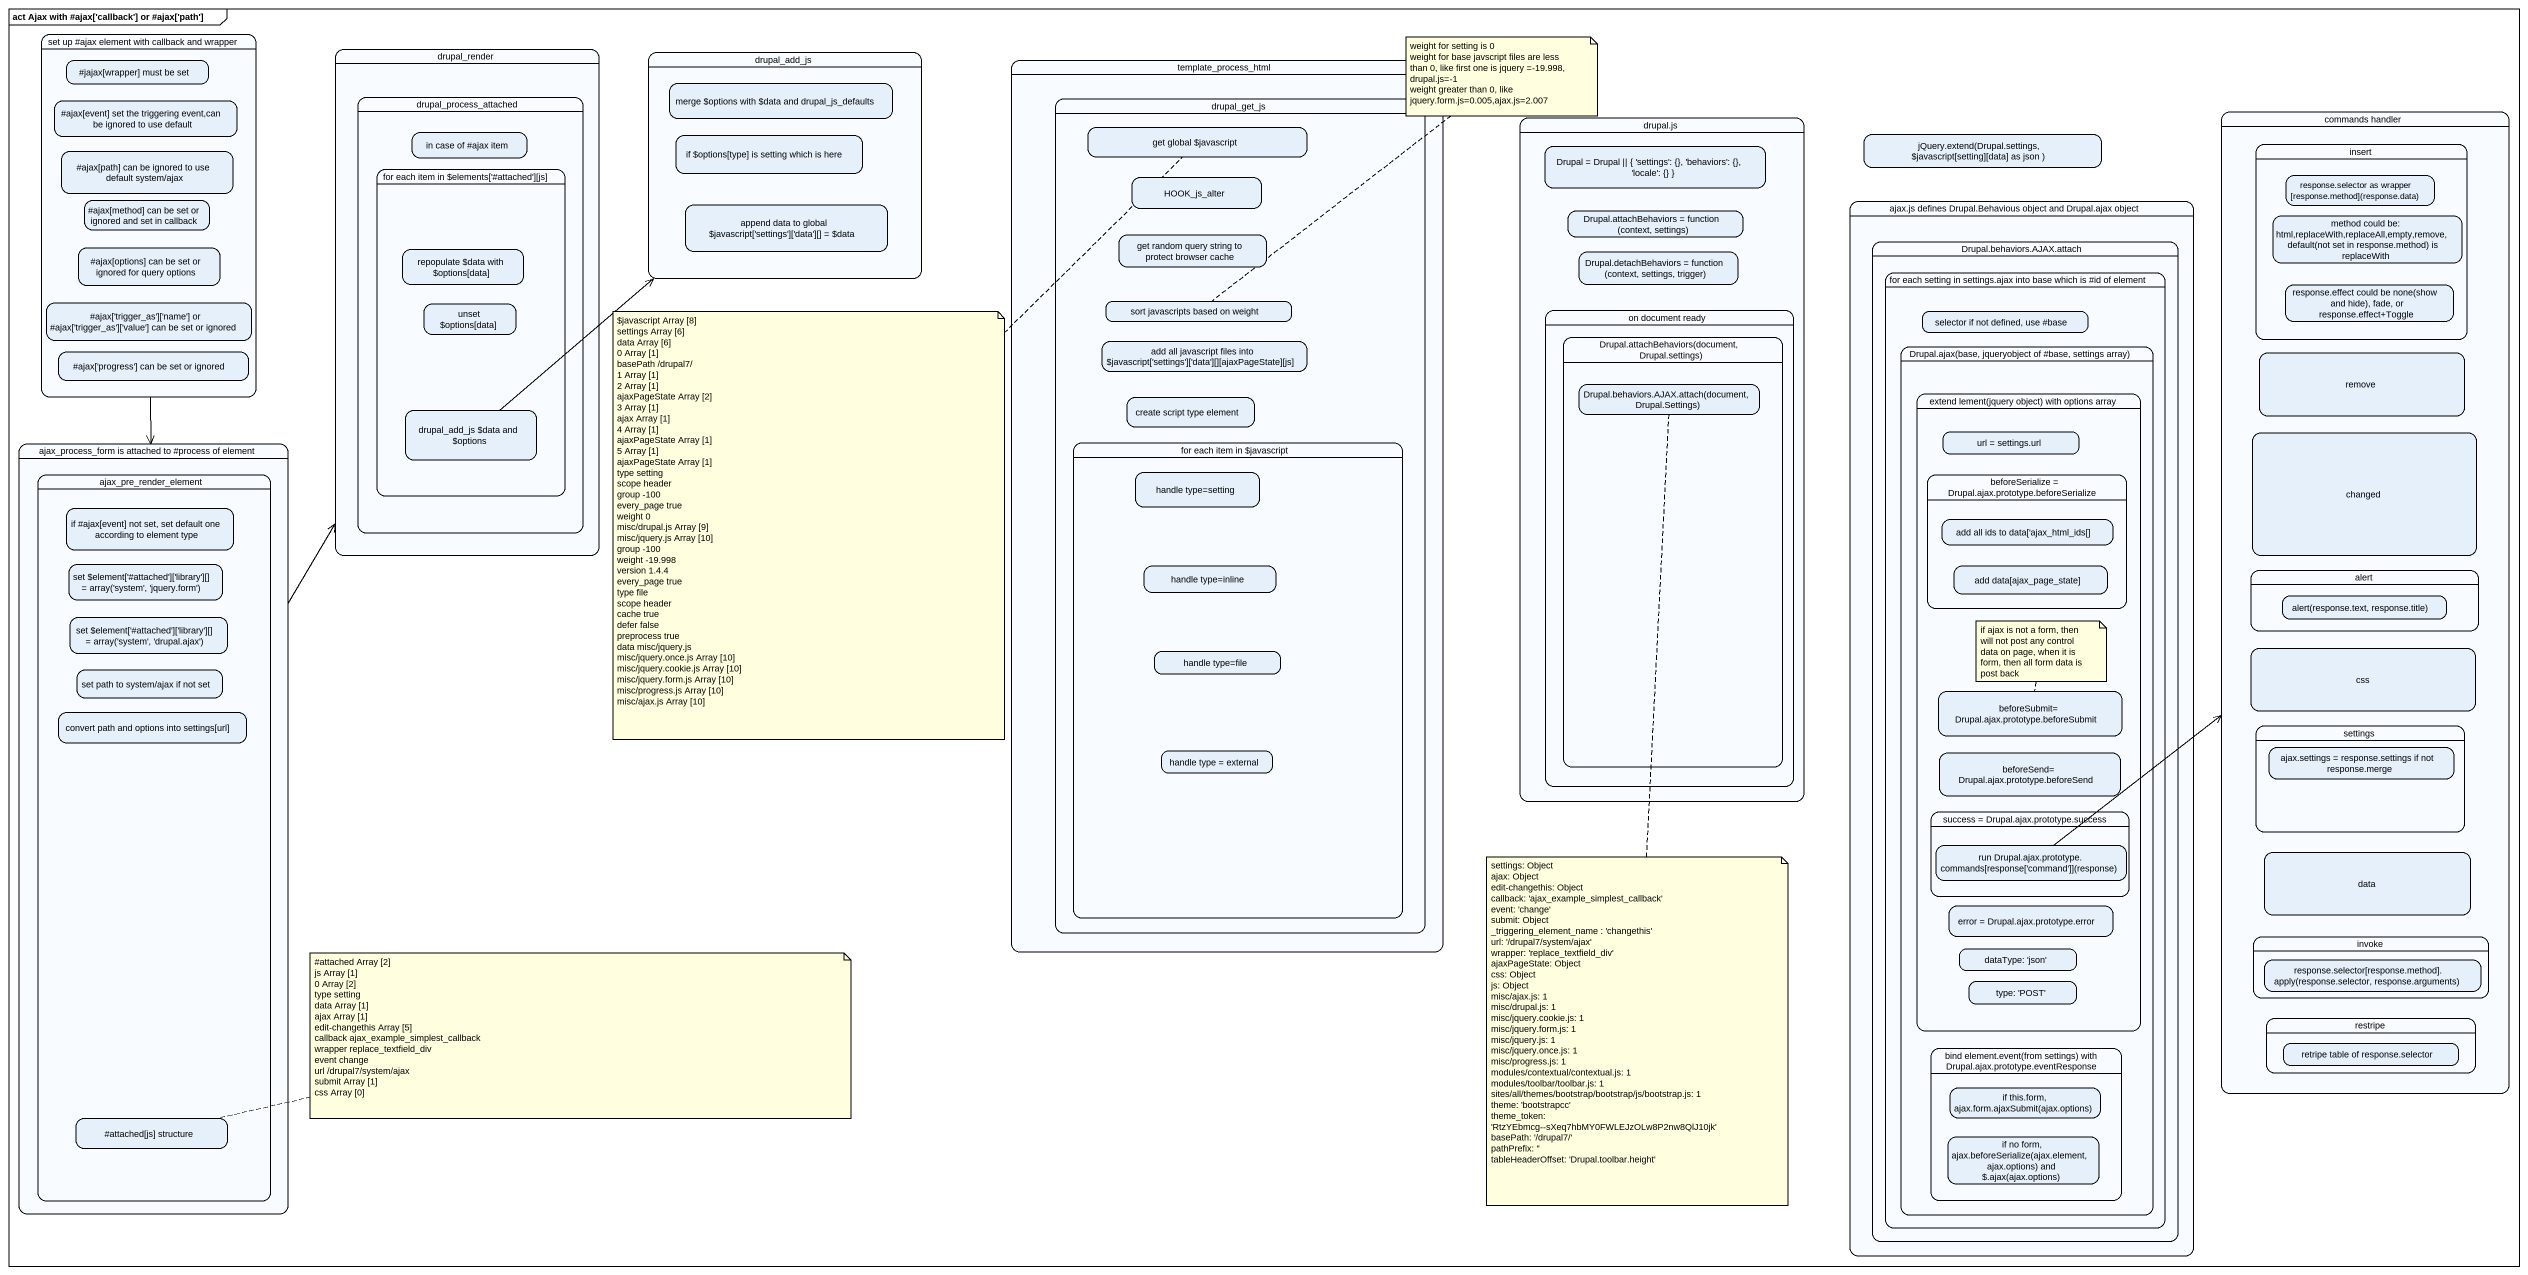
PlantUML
@startuml
mainframe act Ajax with #ajax['callback'] or #ajax['path']
hide empty description
state "set up #ajax element with callback and wrapper" as set_up_ajax_element_with {
  state "#jajax[wrapper] must be set" as jajax_wrapper_must_be_set
  state "#ajax[event] set the triggering event,can be ignored to use default" as ajax_event_set_the
  state "#ajax[path] can be ignored to use default system/ajax" as ajax_path_can_be_ignored_to
  state "#ajax[method] can be set or ignored and set in callback" as ajax_method_can_be_set_or
  state "#ajax[options] can be set or ignored for query options" as ajax_options_can_be_set_or
  state "#ajax['trigger_as']['name'] or #ajax['trigger_as']['value'] can be set or ignored" as ajax_trigger_as_name_or
  state "#ajax['progress'] can be set or ignored" as ajax_progress_can_be_set_or
}
state drupal_render {
  state drupal_process_attached {
    state "in case of #ajax item" as in_case_of_ajax_item
    state "for each item in ~$elements['#attached'][js]" as for_each_item_in_elements {
      state "repopulate ~$data with ~$options[data]" as repopulate_data_with
      state "unset ~$options[data]" as unset_options_data
      state "drupal_add_js ~$data and ~$options" as drupal_add_js_data_and
    }
  }
}
state drupal_add_js {
  state "merge ~$options with ~$data and drupal_js_defaults" as merge_options_with_data_and
  state "if ~$options[type] is setting which is here" as if_options_type_is_setting
  state "append data to global ~$javascript['settings']['data'][] = ~$data" as append_data_to_global
}
state template_process_html {
  state drupal_get_js {
    state "get global ~$javascript" as get_global_javascript
    state HOOK_js_alter
    state "get random query string to protect browser cache" as get_random_query_string_to
    state "sort javascripts based on weight" as sort_javascripts_based_on
    state "add all javascript files into ~$javascript['settings']['data'][][ajaxPageState][js]" as add_all_javascript_files
    state "create script type element" as create_script_type_element
    state "for each item in ~$javascript" as for_each_item_in_javascript {
      state "handle type=setting" as handle_type_setting
      state "handle type=inline" as handle_type_inline
      state "handle type=file" as handle_type_file
      state "handle type = external" as handle_type_external
    }
  }
}
state "commands handler" as commands_handler {
  state insert {
    state "response.selector as wrapper [response.method](response.data)" as response_selector_as
    state "method could be: html,replaceWith,replaceAll,empty,remove, default(not set in response.method) is replaceWith" as method_could_be_html
    state "response.effect could be none(show and hide), fade, or response.effect+Toggle" as response_effect_could_be
  }
  state "remove" as remove_
  state changed
  state alert {
    state "alert(response.text, response.title)" as alert_response_text
  }
  state css
  state settings {
    state "ajax.settings = response.settings if not response.merge" as ajax_settings_response
  }
  state data
  state invoke {
    state "response.selector[response.method]. apply(response.selector, response.arguments)" as response_selector_response
  }
  state restripe {
    state "retripe table of response.selector" as retripe_table_of_response
  }
}
state "drupal.js" as drupal_js {
  state "Drupal = Drupal || { 'settings': {}, 'behaviors': {}, 'locale': {} }" as Drupal_Drupal_settings
  state "Drupal.attachBehaviors = function (context, settings)" as Drupal_attachBehaviors
  state "Drupal.detachBehaviors = function (context, settings, trigger)" as Drupal_detachBehaviors
  state "on document ready" as on_document_ready {
    state "Drupal.attachBehaviors(document, Drupal.settings)" as Drupal_attachBehaviors_2 {
      state "Drupal.behaviors.AJAX.attach(document, Drupal.Settings)" as Drupal_behaviors_AJAX
    }
  }
}
state "jQuery.extend(Drupal.settings, ~$javascript[setting][data] as json )" as jQuery_extend_Drupal
state "ajax.js defines Drupal.Behavious object and Drupal.ajax object" as ajax_js_defines_Drupal {
  state "Drupal.behaviors.AJAX.attach" as Drupal_behaviors_AJAX_attach {
    state "for each setting in settings.ajax into base which is #id of element" as for_each_setting_in {
      state "Drupal.ajax(base, jqueryobject of #base, settings array)" as Drupal_ajax_base {
        state "extend lement(jquery object) with options array" as extend_lement_jquery_object {
          state "url = settings.url" as url_settings_url
          state "beforeSerialize = Drupal.ajax.prototype.beforeSerialize" as beforeSerialize_Drupal_ajax {
            state "add all ids to data['ajax_html_ids[]" as add_all_ids_to_data_ajax
            state "add data[ajax_page_state]" as add_data_ajax_page_state
          }
          state "beforeSubmit= Drupal.ajax.prototype.beforeSubmit" as beforeSubmit_Drupal_ajax
          state "beforeSend= Drupal.ajax.prototype.beforeSend" as beforeSend_Drupal_ajax
          state "success = Drupal.ajax.prototype.success" as success_Drupal_ajax {
            state "run Drupal.ajax.prototype. commands[response['command']](response)" as run_Drupal_ajax_prototype
          }
          state "error = Drupal.ajax.prototype.error" as error_Drupal_ajax_prototype
          state "dataType: 'json'" as dataType_json
          state "type: 'POST'" as type_POST
        }
        state "bind element.event(from settings) with Drupal.ajax.prototype.eventResponse" as bind_element_event_from {
          state "if this.form, ajax.form.ajaxSubmit(ajax.options)" as if_this_form_ajax_form
          state "if no form, ajax.beforeSerialize(ajax.element, ajax.options) and $.ajax(ajax.options)" as if_no_form_ajax
        }
      }
      state "selector if not defined, use #base" as selector_if_not_defined_use
    }
  }
}
state "ajax_process_form is attached to #process of element" as ajax_process_form_is {
  state ajax_pre_render_element {
    state "if #ajax[event] not set, set default one according to element type" as if_ajax_event_not_set_set
    state "set ~$element['#attached']['library'][] = array('system', 'jquery.form')" as set_element_attached
    state "set ~$element['#attached']['library'][] = array('system', 'drupal.ajax')" as set_element_attached_2
    state "set path to system/ajax if not set" as set_path_to_system_ajax_if
    state "convert path and options into settings[url]" as convert_path_and_options
    state "#attached[js] structure" as attached_js_structure
  }
}
set_up_ajax_element_with --> ajax_process_form_is
drupal_add_js_data_and -up-> drupal_add_js
ajax_process_form_is -up-> drupal_render
run_Drupal_ajax_prototype -up-> commands_handler
note top of sort_javascripts_based_on
  weight for setting is 0
  weight for base javscript files are less than 0, like first one is jquery =-19.998, drupal.js=-1
  weight greater than 0, like jquery.form.js=0.005,ajax.js=2.007
end note
note bottom of get_global_javascript
  ~$javascript Array [8]
  settings Array [6]
  data Array [6]
  0 Array [1]
  basePath /drupal7/
  1 Array [1]
  2 Array [1]
  ajaxPageState Array [2]
  3 Array [1]
  ajax Array [1]
  4 Array [1]
  ajaxPageState Array [1]
  5 Array [1]
  ajaxPageState Array [1]
  type setting
  scope header
  group -100
  every_page true
  weight 0
  misc/drupal.js Array [9]
  misc/jquery.js Array [10]
  group -100
  weight -19.998
  version 1.4.4
  every_page true
  type file
  scope header
  cache true
  defer false
  preprocess true
  data misc/jquery.js
  misc/jquery.once.js Array [10]
  misc/jquery.cookie.js Array [10]
  misc/jquery.form.js Array [10]
  misc/progress.js Array [10]
  misc/ajax.js Array [10]
end note
note top of beforeSubmit_Drupal_ajax : if ajax is not a form, then will not post any control data on page, when it is form, then all form data is post back
note bottom of Drupal_behaviors_AJAX
  settings: Object
  ajax: Object
  edit-changethis: Object
  callback: 'ajax_example_simplest_callback'
  event: 'change'
  submit: Object
  _triggering_element_name : 'changethis'
  url: '/drupal7/system/ajax'
  wrapper: 'replace_textfield_div'
  ajaxPageState: Object
  css: Object
  js: Object
  misc/ajax.js: 1
  misc/drupal.js: 1
  misc/jquery.cookie.js: 1
  misc/jquery.form.js: 1
  misc/jquery.js: 1
  misc/jquery.once.js: 1
  misc/progress.js: 1
  modules/contextual/contextual.js: 1
  modules/toolbar/toolbar.js: 1
  sites/all/themes/bootstrap/bootstrap/js/bootstrap.js: 1
  theme: 'bootstrapcc'
  theme_token: 'RtzYEbmcg--sXeq7hbMY0FWLEJzOLw8P2nw8QlJ10jk'
  basePath: '/drupal7/'
  pathPrefix: ''
  tableHeaderOffset: 'Drupal.toolbar.height'
end note
note right of attached_js_structure
  #attached Array [2]
  js Array [1]
  0 Array [2]
  type setting
  data Array [1]
  ajax Array [1]
  edit-changethis Array [5]
  callback ajax_example_simplest_callback
  wrapper replace_textfield_div
  event change
  url /drupal7/system/ajax
  submit Array [1]
  css Array [0]
end note
@enduml
